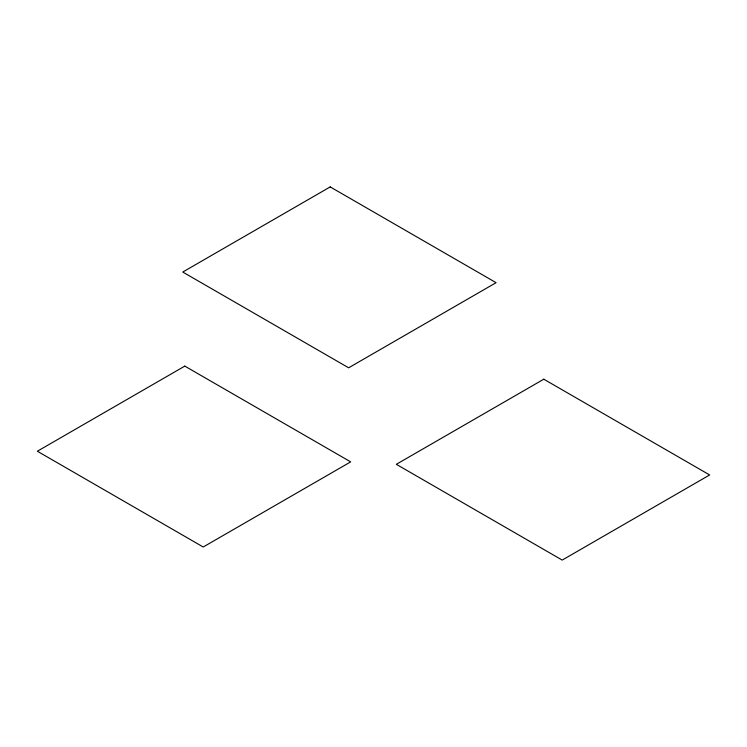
<?xml version="1.0" encoding="UTF-8"?>
<svg xmlns="http://www.w3.org/2000/svg" width="747" height="747" viewBox="0 0 747 747"><rect width="100%" height="100%" fill="white"/><g stroke="black" fill="none" stroke-linecap="round" stroke-linejoin="round"><path stroke-width="1.12" d="M330.211 186.909L182.763 272.039L348.644 367.804L496.083 282.683L330.211 186.909M184.798 366.105L37.35 451.235L203.221 547L350.67 461.87L184.798 366.105M543.779 379.196L396.33 464.317L562.202 560.091L709.65 474.961L543.779 379.196"/></g></svg>
